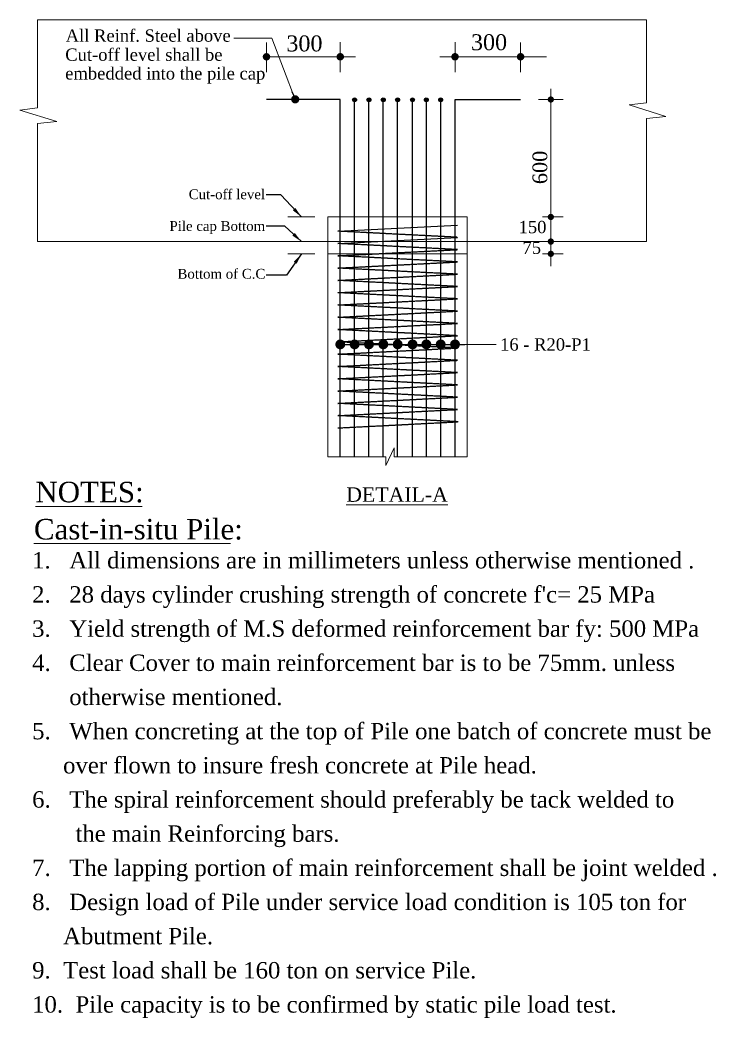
# Model space of a CAD drawing. Header units: inches. Extents: x -396 to 84373, y -33132 to 10226.
# Drawn here: x 30490 to 34736, y 2217 to 8303 of the extents above; entities that cross this region are included whole.
import ezdxf

# ---------------------------------------------------------------- set-up
doc = ezdxf.new("R2010")
doc.units = ezdxf.units.IN
doc.header["$LTSCALE"] = 15
doc.header["$MEASUREMENT"] = 0
doc.linetypes.add('DASHEDX2', pattern=[38.1, 25.4, -12.7])
for name, color, linetype, lineweight in [('dim', 7, 'Continuous', 18), ('Reinf.', 12, 'Continuous', 30), ('text', 7, 'Continuous', 20)]:
    doc.layers.add(name, color=color, linetype=linetype, lineweight=lineweight)
doc.styles.get("Standard").update_dxf_attribs({"font": 'times.ttf'})
doc.dimstyles.new('ALTER', dxfattribs={"dimtxt": 110, "dimasz": 65, "dimexe": 95, "dimexo": 100, "dimgap": 30, "dimtad": 1, "dimdec": 0, "dimzin": 0, "dimdsep": 46, "dimtxsty": 'Standard', "dimblk": 'DOT', "dimcen": 35, "dimadec": 0, "dimazin": 0, "dimtfac": 1, "dimtdec": 0, "dimtofl": 0, "dimtmove": 0, "dimatfit": 3, "dimfxl": 1, "dimtolj": 1, "dimtzin": 0, "dimarcsym": 0})
doc.dimstyles.new('ISO-25', dxfattribs={"dimtxt": 75, "dimasz": 50, "dimexe": 95, "dimexo": 75.625, "dimgap": 60, "dimtad": 1, "dimdec": 1, "dimdsep": 46, "dimtxsty": 'Standard', "dimblk": 'DOT', "dimcen": 52.5, "dimclrd": 256, "dimclre": 256, "dimclrt": 256, "dimadec": 0, "dimazin": 0, "dimtfac": 1, "dimtdec": 1, "dimtix": 1, "dimtmove": 0, "dimatfit": 3, "dimldrblk": 'DOT', "dimfxl": 1, "dimlwd": -1, "dimarcsym": 0})

# ---------------------------------------------------------------- blocks, each defined once
blk = doc.blocks.new('_Dot')
at = {"color": 0, "linetype": 'ByBlock', "lineweight": -2}
blk.add_line((-0.5, 0), (-1, 0), dxfattribs=at)
at = {"color": 0, "linetype": 'ByBlock', "const_width": 0.5}
blk.add_lwpolyline([(-0.25, 0, 1), (0.25, 0, 1)], format="xyb", close=True, dxfattribs=at)

msp = doc.modelspace()

# ---------------------------------------------------------------- hatches: boundary and pattern name
at = {"layer": 'Reinf.', "ltscale": 5}
for points in [[(32519.18, 7816.28, 1), (32543.18, 7816.28, 1)], [(32606.68, 7816.28, 1), (32630.68, 7816.28, 1)], [(32694.18, 7816.28, 1), (32718.18, 7816.28, 1)], [(32781.68, 7816.28, 1), (32805.68, 7816.28, 1)], [(32872.5, 7816.28, 1), (32896.5, 7816.28, 1)], [(32956.68, 7816.28, 1), (32980.68, 7816.28, 1)], [(33044.18, 7816.28, 1), (33068.18, 7816.28, 1)]]:
    msp.add_hatch(color=256, dxfattribs=at).paths.add_polyline_path(points)

# ---------------------------------------------------------------- linework, layer by layer
at = {"layer": 'dim', "ltscale": 30}
for p, q in [((31993.79, 7984.59), (31993.79, 8165.35)), ((32443.79, 7984.59), (32443.79, 8167.14)), ((33143.79, 7984.59), (33143.79, 8167.14)), ((33543.79, 7984.59), (33543.79, 8165.35)), ((32536.98, 8078.75), (31985.74, 8078.75)), ((33050.61, 8078.75), (33701.85, 8078.75))]:
    msp.add_line(p, q, dxfattribs=at)
at = {"layer": 'Reinf.', "color": 5, "ltscale": 5}
for p, q in [((32531.29, 5639.03), (32531.29, 7820.17)), ((32618.79, 5639.03), (32618.79, 7820.17)), ((32706.29, 5639.03), (32706.29, 7820.17)), ((32793.79, 5639.03), (32793.79, 7820.17)), ((32884.61, 5639.03), (32884.61, 7820.17)), ((32968.79, 5639.03), (32968.79, 7820.17)), ((33056.29, 5639.03), (33056.29, 7820.17)), ((32428.79, 7015.11), (33158.79, 7052.61)), ((32428.79, 6940.11), (33158.79, 6977.61))]:
    msp.add_line(p, q, dxfattribs=at)
at = {"layer": 'Reinf.', "color": 5, "linetype": 'DASHEDX2', "ltscale": 0.007}
for p, q in [((33158.79, 6977.61), (32428.79, 7015.11)), ((33158.79, 6902.61), (32428.79, 6940.11)), ((32428.79, 6865.11), (33158.79, 6902.61)), ((33158.79, 6827.61), (32428.79, 6865.11)), ((32428.79, 6790.11), (33158.79, 6827.61)), ((33158.79, 6752.61), (32428.79, 6790.11)), ((32428.79, 6715.11), (33158.79, 6752.61)), ((33158.79, 6677.61), (32428.79, 6715.11)), ((32428.79, 6640.11), (33158.79, 6677.61)), ((33158.79, 6602.61), (32428.79, 6640.11)), ((32428.79, 6565.11), (33158.79, 6602.61)), ((33158.79, 6527.61), (32428.79, 6565.11)), ((32428.79, 6490.11), (33158.79, 6527.61)), ((33158.79, 6452.61), (32428.79, 6490.11)), ((32428.79, 6415.11), (33158.79, 6452.61)), ((33158.79, 6377.61), (32428.79, 6415.11)), ((32428.79, 6340.11), (33158.79, 6377.61)), ((33158.79, 6302.61), (32428.79, 6340.11)), ((32428.79, 6265.11), (33158.79, 6302.61)), ((32428.79, 6265.11), (33158.79, 6302.61)), ((33158.79, 6227.61), (32428.79, 6265.11)), ((33158.79, 6227.61), (32428.79, 6265.11)), ((32428.79, 6190.11), (33158.79, 6227.61)), ((32428.79, 6190.11), (33158.79, 6227.61)), ((33158.79, 6152.61), (32428.79, 6190.11)), ((33158.79, 6152.61), (32428.79, 6190.11)), ((32428.79, 6115.11), (33158.79, 6152.61)), ((32428.79, 6115.11), (33158.79, 6152.61)), ((33158.79, 6077.61), (32428.79, 6115.11)), ((33158.79, 6077.61), (32428.79, 6115.11)), ((32428.79, 6040.11), (33158.79, 6077.61)), ((32428.79, 6040.11), (33158.79, 6077.61)), ((33158.79, 6002.61), (32428.79, 6040.11)), ((32428.79, 5965.11), (33158.79, 6002.61)), ((33158.79, 5927.61), (32428.79, 5965.11)), ((32428.79, 5890.11), (33158.79, 5927.61)), ((32428.79, 5815.11), (33158.79, 5852.61)), ((33163.16, 5852.86), (32433.16, 5890.36))]:
    msp.add_line(p, q, dxfattribs=at)
at = {"layer": 'Reinf.', "color": 5, "ltscale": 5}
for points in [[(32443.79, 7818.28), (31993.79, 7818.28)], [(32443.79, 5639.03), (32443.79, 7818.28), (32393.79, 7818.28)], [(33143.79, 5639.03), (33143.79, 7818.28), (33193.79, 7818.28)], [(33143.79, 7818.28), (33543.79, 7818.28)]]:
    msp.add_lwpolyline(points, dxfattribs=at)
at = {"layer": 'Reinf.', "ltscale": 5}
for centre in [(32531.18, 7816.28), (32618.68, 7816.28), (32706.18, 7816.28), (32793.68, 7816.28), (32884.5, 7816.28), (32968.68, 7816.28), (33056.18, 7816.28)]:
    msp.add_circle(centre, 12, dxfattribs=at)
at = {"layer": 'text', "ltscale": 30}
for p, q in [((34311.94, 8303.26), (30596.48, 8303.26)), ((33728.29, 6952.61), (33728.29, 7882.52)), ((33728.29, 7761.37), (33728.29, 7882.52)), ((33804.34, 7818.28), (33652.24, 7818.28)), ((33678.29, 7818.28), (33778.29, 7818.28)), ((32368.79, 7101.86), (32368.79, 5639.03)), ((33218.79, 7101.86), (32368.79, 7101.86)), ((33218.79, 7101.86), (33218.79, 5639.03)), ((33678.29, 7102.01), (33778.29, 7102.01)), ((33804.34, 7102.01), (33688.05, 7102.01)), ((33728.29, 7101.26), (33728.29, 6952.61)), ((33728.29, 6875.96), (33728.29, 7028.06)), ((33728.29, 7027.92), (33728.29, 6875.81)), ((34311.94, 6951.86), (30596.48, 6951.86)), ((33218.79, 6951.86), (32368.79, 6951.86)), ((33678.29, 6952.01), (33778.29, 6952.01)), ((33678.29, 6951.86), (33778.29, 6951.86)), ((33804.34, 6952.01), (33688.05, 6952.01)), ((33688.05, 6951.86), (33804.34, 6951.86)), ((33728.29, 6952.97), (33728.29, 6800.87)), ((33728.29, 6951.26), (33728.29, 6877.67)), ((33218.79, 6876.86), (32368.79, 6876.86)), ((33678.29, 6876.92), (33778.29, 6876.92)), ((33688.05, 6876.92), (33804.34, 6876.92))]:
    msp.add_line(p, q, dxfattribs=at)
at = {"layer": 'text'}
for p, q in [((32288.36, 7101.86), (32124.36, 7101.86)), ((32288.36, 6951.86), (32124.36, 6951.86)), ((32288.36, 6876.06), (32124.36, 6876.06)), ((30583.81, 5336.75), (31234.67, 5336.75)), ((30575.06, 5110.15), (31773.42, 5110.15))]:
    msp.add_line(p, q, dxfattribs=at)
at = {"layer": 'text', "ltscale": 30}
for points in [[(30596.48, 8303.26), (30596.48, 7766.59), (30489.84, 7754.09), (30715.09, 7683.73), (30596.48, 7671.23), (30596.48, 6951.86)], [(34311.94, 8303.26), (34311.94, 7798.28), (34205.3, 7785.78), (34430.55, 7715.43), (34311.94, 7702.93), (34311.94, 6951.86)], [(32368.79, 5639.03), (32722.56, 5639.03), (32722.36, 5586.45), (32772.56, 5693.49), (32772.56, 5639.03), (33218.79, 5639.03)]]:
    msp.add_lwpolyline(points, dxfattribs=at)
at = {"layer": 'text', "ltscale": 30, "const_width": 19.01}
for points in [[(33728.29, 7808.78, 1), (33728.29, 7827.79, 1)], [(33728.29, 7092.5, 1), (33728.29, 7111.51, 1)], [(33728.29, 6942.5, 1), (33728.29, 6961.51, 1)], [(33728.29, 6961.37, 1), (33728.29, 6942.36, 1)], [(33728.29, 6886.43, 1), (33728.29, 6867.41, 1)]]:
    msp.add_lwpolyline(points, format="xyb", close=True, dxfattribs=at)

# ---------------------------------------------------------------- block references
at = {"layer": 'dim', "ltscale": 30, "yscale": 45.5, "zscale": 45.5}
for p, xscale in [((31993.79, 8078.75), -45.5), ((33543.79, 8078.75), 45.5)]:
    msp.add_blockref('_Dot', p, dxfattribs=dict(at, xscale=xscale))
at = {"layer": 'dim', "ltscale": 30, "yscale": 45.5, "zscale": 45.5, "rotation": 180}
for p, xscale in [((32443.79, 8078.75), -45.5), ((33143.79, 8078.75), 45.5)]:
    msp.add_blockref('_Dot', p, dxfattribs=dict(at, xscale=xscale))

# ---------------------------------------------------------------- texts
at = {"layer": 'dim', "ltscale": 30, "char_height": 97.35, "attachment_point": 5}
for insert in [(33351.22, 8166.73), (32225.17, 8159.4)]:
    msp.add_mtext('\\A1;300', dxfattribs=dict(at, insert=insert))
at = {"layer": 'text'}
for s, height, p in [('All Reinf. Steel above', 75, (30768.63, 8170.51)), ('Cut-off level shall be ', 75, (30765.95, 8054.26)), ('embedded into the pile cap', 75, (30765.95, 7939.88)), ('Cut-off level ', 60, (31519.35, 7210.22)), ('Pile cap Bottom', 60, (31401.86, 7016.66)), ('150', 75, (33531.52, 7002.93)), ('75', 75, (33555.25, 6876.92)), ('Bottom of C.C', 60, (31450.68, 6725.25)), ('16 - R20-P1', 75, (33418.64, 6286.85)), ('NOTES:', 125, (30583.81, 5361.75)), ('Cast-in-situ Pile:', 125, (30575.06, 5135.15))]:
    msp.add_text(s, height=height, dxfattribs=at).set_placement(p)
at = {"layer": 'text', "ltscale": 30}
msp.add_text('600', height=90, rotation=90, dxfattribs=at).set_placement((33706.47, 7301.94))
at = {"layer": 'text', "ltscale": 5}
msp.add_text(' %%uDETAIL-A', height=88, dxfattribs=at).set_placement((32446.95, 5364.7))
at = {"layer": 'text', "ltscale": 30, "insert": (30564.07, 5058.35), "char_height": 100, "width": 4875.6237, "attachment_point": 1, "line_spacing_factor": 1.25}
msp.add_mtext("1.   All dimensions are in millimeters unless otherwise mentioned .\\P2.   28 days cylinder crushing strength of concrete f'c= 25 MPa \\P3.   Yield strength of M.S deformed reinforcement bar fy: 500 MPa  \\P4.   Clear Cover to main reinforcement bar is to be 75mm. unless \\P      otherwise mentioned.\\P5.   When concreting at the top of Pile one batch of concrete must be\\P     over flown to insure fresh concrete at Pile head.\\P6.   The spiral reinforcement should preferably be tack welded to \\P       the main Reinforcing bars.\\P7.   The lapping portion of main reinforcement shall be joint welded .\\P8.   Design load of Pile under service load condition is 105 ton for\\P     Abutment Pile.\\P9.  Test load shall be 160 ton on service Pile.\\P10.  Pile capacity is to be confirmed by static pile load test.", dxfattribs=at)

# ---------------------------------------------------------------- leaders
at = {"layer": 'text', "ltscale": 5}
for points, override in [([(32168.83, 7819.03), (32026.61, 8192.44), (31793.56, 8192.44)], {"dimtad": 0}), ([(32443.79, 6324.75), (33295.34, 6324.75)], {"dimasz": 60, "dimtad": 0}), ([(32531.29, 6324.75), (33320.84, 6324.75)], {"dimasz": 60, "dimtad": 0}), ([(32618.79, 6324.75), (33320.84, 6324.75)], {"dimasz": 60, "dimtad": 0}), ([(32706.29, 6324.75), (33132.95, 6324.75)], {"dimasz": 60, "dimtad": 0}), ([(32793.79, 6324.75), (33220.45, 6324.75)], {"dimasz": 60, "dimtad": 0}), ([(32884.61, 6324.75), (33223.77, 6324.75)], {"dimasz": 60, "dimtad": 0}), ([(32968.79, 6324.75), (33307.95, 6324.75)], {"dimasz": 60, "dimtad": 0}), ([(33056.29, 6324.75), (33395.45, 6324.75)], {"dimasz": 60, "dimtad": 0}), ([(33143.79, 6324.75), (33295.34, 6324.75)], {"dimasz": 60, "dimtad": 0})]:
    msp.add_leader(points, dimstyle='ISO-25', override=override, dxfattribs=at)
at = {"layer": 'text'}
for points in [[(32206.36, 7101.86), (32081.86, 7237.54), (31991.84, 7237.54)], [(32206.36, 6951.86), (32106.25, 7045.99), (31991.84, 7045.99)], [(32206.36, 6876.06), (32114.92, 6746.34), (31991.84, 6746.34)]]:
    msp.add_leader(points, dimstyle='ALTER', override={"dimgap": 30, "dimtad": 0}, dxfattribs=at)

doc.saveas('drawing.dxf')
